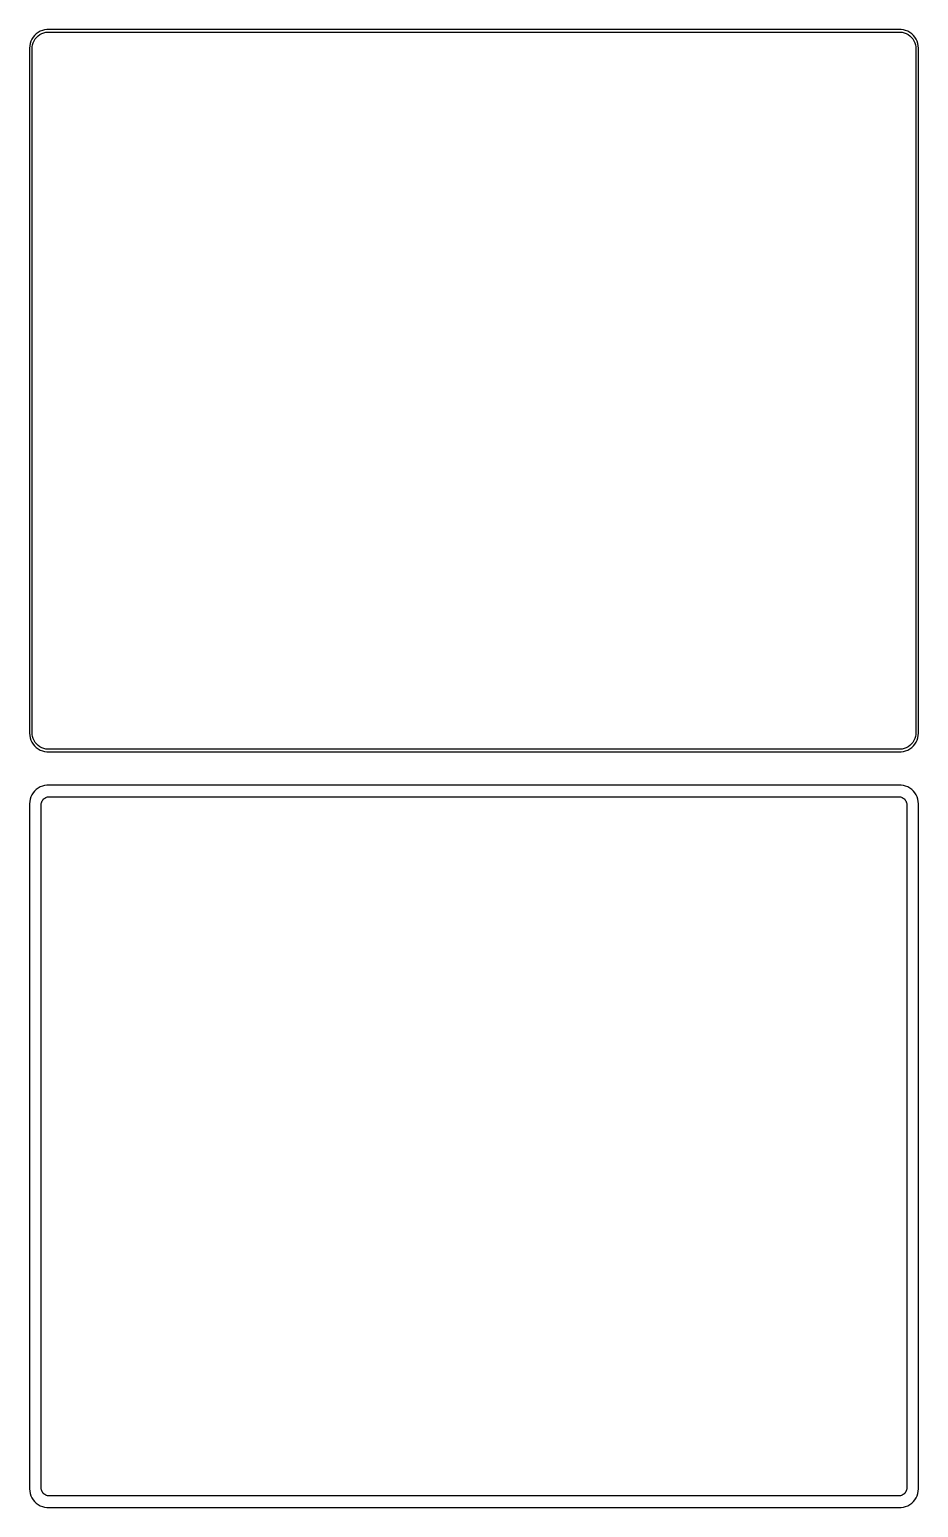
# Model space of a CAD drawing. Header units: metres. Extents: x -120 to 120, y 311 to 709.
import ezdxf

# ---------------------------------------------------------------- set-up
doc = ezdxf.new("R2010")
doc.units = ezdxf.units.M

msp = doc.modelspace()

# ---------------------------------------------------------------- linework, layer by layer
for p, q in [((-119.649, 706.341), (-119.843, 705.743)), ((-119.382, 706.909), (-119.649, 706.341)), ((-119.045, 707.439), (-119.382, 706.909)), ((-118.645, 707.923), (-119.045, 707.439)), ((-119.007, 705.935), (-118.762, 706.456)), ((-118.762, 706.456), (-118.454, 706.941)), ((-118.187, 708.353), (-118.645, 707.923)), ((-118.454, 706.941), (-118.088, 707.384)), ((-117.679, 708.722), (-118.187, 708.353)), ((-118.088, 707.384), (-117.668, 707.778)), ((-117.129, 709.024), (-117.679, 708.722)), ((-117.668, 707.778), (-117.203, 708.116)), ((-117.203, 708.116), (-116.699, 708.393)), ((-116.545, 709.255), (-117.129, 709.024)), ((-116.699, 708.393), (-116.165, 708.604)), ((-115.937, 709.411), (-116.545, 709.255)), ((-116.165, 708.604), (-115.608, 708.747)), ((-115.314, 709.49), (-115.937, 709.411)), ((-115.608, 708.747), (-115.037, 708.819)), ((115.314, 709.49), (-115.314, 709.49)), ((-115.037, 708.819), (115.037, 708.819)), ((115.037, 708.819), (115.608, 708.747)), ((115.937, 709.411), (115.314, 709.49)), ((115.608, 708.747), (116.165, 708.604)), ((116.545, 709.255), (115.937, 709.411)), ((116.165, 708.604), (116.699, 708.393)), ((117.129, 709.024), (116.545, 709.255)), ((116.699, 708.393), (117.203, 708.116)), ((117.679, 708.722), (117.129, 709.024)), ((117.203, 708.116), (117.668, 707.778)), ((117.668, 707.778), (118.088, 707.384)), ((118.187, 708.353), (117.679, 708.722)), ((118.088, 707.384), (118.454, 706.941)), ((118.645, 707.923), (118.187, 708.353)), ((118.454, 706.941), (118.762, 706.456)), ((119.045, 707.439), (118.645, 707.923)), ((118.762, 706.456), (119.007, 705.935)), ((119.382, 706.909), (119.045, 707.439)), ((119.649, 706.341), (119.382, 706.909)), ((119.843, 705.743), (119.649, 706.341)), ((-119.961, 705.127), (-120, 704.5)), ((-120, 704.5), (-120, 519.5)), ((-119.843, 705.743), (-119.961, 705.127)), ((-119.328, 704.25), (-119.292, 704.824)), ((-119.328, 519.75), (-119.328, 704.25)), ((-119.292, 704.824), (-119.185, 705.389)), ((-119.185, 705.389), (-119.007, 705.935)), ((119.007, 705.935), (119.185, 705.389)), ((119.185, 705.389), (119.292, 704.824)), ((119.292, 704.824), (119.328, 704.25)), ((119.328, 704.25), (119.328, 519.75)), ((119.961, 705.127), (119.843, 705.743)), ((120, 704.5), (119.961, 705.127)), ((120, 519.5), (120, 704.5)), ((-120, 519.5), (-119.961, 518.873)), ((-119.961, 518.873), (-119.843, 518.257)), ((-119.292, 519.176), (-119.328, 519.75)), ((-119.185, 518.611), (-119.292, 519.176)), ((119.292, 519.176), (119.185, 518.611)), ((119.328, 519.75), (119.292, 519.176)), ((119.843, 518.257), (119.961, 518.873)), ((119.961, 518.873), (120, 519.5)), ((-119.843, 518.257), (-119.649, 517.659)), ((-119.649, 517.659), (-119.382, 517.091)), ((-119.382, 517.091), (-119.045, 516.561)), ((-119.007, 518.065), (-119.185, 518.611)), ((-119.045, 516.561), (-118.645, 516.077)), ((-118.762, 517.544), (-119.007, 518.065)), ((-118.454, 517.059), (-118.762, 517.544)), ((-118.645, 516.077), (-118.187, 515.647)), ((-118.088, 516.616), (-118.454, 517.059)), ((-118.187, 515.647), (-117.679, 515.278)), ((-117.668, 516.222), (-118.088, 516.616)), ((-117.679, 515.278), (-117.129, 514.976)), ((-117.203, 515.884), (-117.668, 516.222)), ((-116.699, 515.607), (-117.203, 515.884)), ((-117.129, 514.976), (-116.545, 514.745)), ((-116.165, 515.396), (-116.699, 515.607)), ((-116.545, 514.745), (-115.937, 514.589)), ((-115.608, 515.253), (-116.165, 515.396)), ((-115.037, 515.181), (-115.608, 515.253)), ((115.037, 515.181), (-115.037, 515.181)), ((115.608, 515.253), (115.037, 515.181)), ((116.165, 515.396), (115.608, 515.253)), ((115.937, 514.589), (116.545, 514.745)), ((116.699, 515.607), (116.165, 515.396)), ((116.545, 514.745), (117.129, 514.976)), ((117.203, 515.884), (116.699, 515.607)), ((117.129, 514.976), (117.679, 515.278)), ((117.668, 516.222), (117.203, 515.884)), ((118.088, 516.616), (117.668, 516.222)), ((117.679, 515.278), (118.187, 515.647)), ((118.454, 517.059), (118.088, 516.616)), ((118.187, 515.647), (118.645, 516.077)), ((118.762, 517.544), (118.454, 517.059)), ((118.645, 516.077), (119.045, 516.561)), ((119.007, 518.065), (118.762, 517.544)), ((119.185, 518.611), (119.007, 518.065)), ((119.045, 516.561), (119.382, 517.091)), ((119.382, 517.091), (119.649, 517.659)), ((119.649, 517.659), (119.843, 518.257)), ((-115.937, 514.589), (-115.314, 514.51)), ((-115.314, 514.51), (115.314, 514.51)), ((115.314, 514.51), (115.937, 514.589)), ((-119.382, 502.909), (-119.649, 502.341)), ((-119.045, 503.439), (-119.382, 502.909)), ((-118.645, 503.923), (-119.045, 503.439)), ((-118.187, 504.353), (-118.645, 503.923)), ((-117.679, 504.722), (-118.187, 504.353)), ((-117.129, 505.024), (-117.679, 504.722)), ((-116.545, 505.255), (-117.129, 505.024)), ((-115.937, 505.411), (-116.545, 505.255)), ((-115.314, 505.49), (-115.937, 505.411)), ((115.314, 505.49), (-115.314, 505.49)), ((115.937, 505.411), (115.314, 505.49)), ((116.545, 505.255), (115.937, 505.411)), ((117.129, 505.024), (116.545, 505.255)), ((117.679, 504.722), (117.129, 505.024)), ((118.187, 504.353), (117.679, 504.722)), ((118.645, 503.923), (118.187, 504.353)), ((119.045, 503.439), (118.645, 503.923)), ((119.382, 502.909), (119.045, 503.439)), ((119.649, 502.341), (119.382, 502.909)), ((-119.961, 501.127), (-120, 500.5)), ((-120, 500.5), (-120, 315.5)), ((-119.843, 501.743), (-119.961, 501.127)), ((-119.649, 502.341), (-119.843, 501.743)), ((-116.86, 500.25), (-116.843, 500.514)), ((-116.86, 315.75), (-116.86, 500.25)), ((-116.843, 500.514), (-116.793, 500.775)), ((-116.793, 500.775), (-116.711, 501.027)), ((-116.711, 501.027), (-116.599, 501.266)), ((-116.599, 501.266), (-116.457, 501.49)), ((-116.457, 501.49), (-116.288, 501.694)), ((-116.288, 501.694), (-116.095, 501.876)), ((-116.095, 501.876), (-115.88, 502.031)), ((-115.88, 502.031), (-115.648, 502.159)), ((-115.648, 502.159), (-115.402, 502.256)), ((-115.402, 502.256), (-115.145, 502.322)), ((-115.145, 502.322), (-114.882, 502.355)), ((-114.882, 502.355), (114.882, 502.355)), ((114.882, 502.355), (115.145, 502.322)), ((115.145, 502.322), (115.402, 502.256)), ((115.402, 502.256), (115.648, 502.159)), ((115.648, 502.159), (115.88, 502.031)), ((115.88, 502.031), (116.095, 501.876)), ((116.095, 501.876), (116.288, 501.694)), ((116.288, 501.694), (116.457, 501.49)), ((116.457, 501.49), (116.599, 501.266)), ((116.599, 501.266), (116.711, 501.027)), ((116.711, 501.027), (116.793, 500.775)), ((116.793, 500.775), (116.843, 500.514)), ((116.843, 500.514), (116.86, 500.25)), ((116.86, 500.25), (116.86, 315.75)), ((119.843, 501.743), (119.649, 502.341)), ((119.961, 501.127), (119.843, 501.743)), ((120, 500.5), (119.961, 501.127)), ((120, 315.5), (120, 500.5)), ((-120, 315.5), (-119.961, 314.873)), ((-116.843, 315.486), (-116.86, 315.75)), ((-116.793, 315.225), (-116.843, 315.486)), ((-116.711, 314.973), (-116.793, 315.225)), ((116.793, 315.225), (116.711, 314.973)), ((116.843, 315.486), (116.793, 315.225)), ((116.86, 315.75), (116.843, 315.486)), ((119.961, 314.873), (120, 315.5)), ((-119.961, 314.873), (-119.843, 314.257)), ((-119.843, 314.257), (-119.649, 313.659)), ((-119.649, 313.659), (-119.382, 313.091)), ((-119.382, 313.091), (-119.045, 312.561)), ((-119.045, 312.561), (-118.645, 312.077)), ((-118.645, 312.077), (-118.187, 311.647)), ((-118.187, 311.647), (-117.679, 311.278)), ((-117.679, 311.278), (-117.129, 310.976)), ((-116.599, 314.734), (-116.711, 314.973)), ((-116.457, 314.51), (-116.599, 314.734)), ((-116.288, 314.306), (-116.457, 314.51)), ((-116.095, 314.124), (-116.288, 314.306)), ((-115.88, 313.969), (-116.095, 314.124)), ((-115.648, 313.841), (-115.88, 313.969)), ((-115.402, 313.744), (-115.648, 313.841)), ((-115.145, 313.678), (-115.402, 313.744)), ((-114.882, 313.645), (-115.145, 313.678)), ((114.882, 313.645), (-114.882, 313.645)), ((115.145, 313.678), (114.882, 313.645)), ((115.402, 313.744), (115.145, 313.678)), ((115.648, 313.841), (115.402, 313.744)), ((115.88, 313.969), (115.648, 313.841)), ((116.095, 314.124), (115.88, 313.969)), ((116.288, 314.306), (116.095, 314.124)), ((116.457, 314.51), (116.288, 314.306)), ((116.599, 314.734), (116.457, 314.51)), ((116.711, 314.973), (116.599, 314.734)), ((117.129, 310.976), (117.679, 311.278)), ((117.679, 311.278), (118.187, 311.647)), ((118.187, 311.647), (118.645, 312.077)), ((118.645, 312.077), (119.045, 312.561)), ((119.045, 312.561), (119.382, 313.091)), ((119.382, 313.091), (119.649, 313.659)), ((119.649, 313.659), (119.843, 314.257)), ((119.843, 314.257), (119.961, 314.873)), ((-117.129, 310.976), (-116.545, 310.745)), ((-116.545, 310.745), (-115.937, 310.589)), ((-115.937, 310.589), (-115.314, 310.51)), ((-115.314, 310.51), (115.314, 310.51)), ((115.314, 310.51), (115.937, 310.589)), ((115.937, 310.589), (116.545, 310.745)), ((116.545, 310.745), (117.129, 310.976))]:
    msp.add_line(p, q)

doc.saveas('drawing.dxf')
